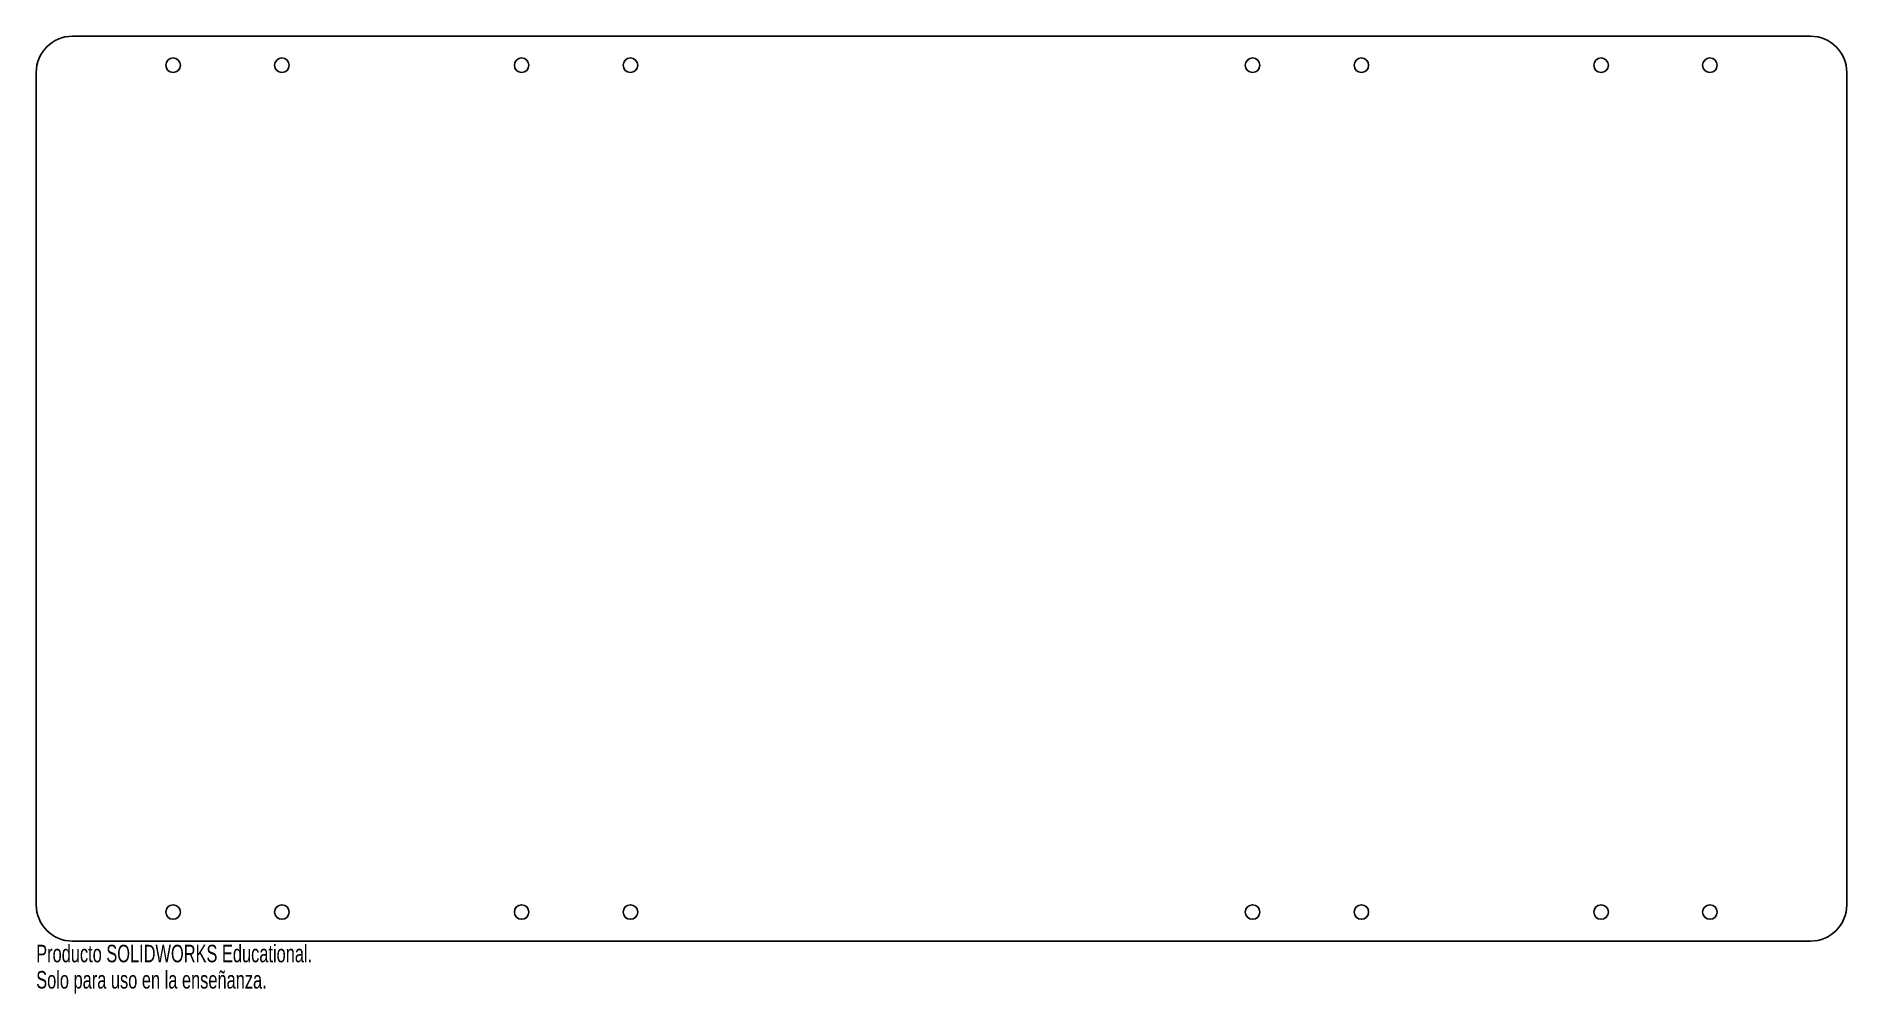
# Model space of a CAD drawing. Header units: millimetres. Extents: x -250 to 250, y -140 to 125.
import ezdxf

# ---------------------------------------------------------------- set-up
doc = ezdxf.new("R2010")
doc.units = ezdxf.units.MM
doc.styles.add('SLDTEXTSTYLE0', font='TXT', dxfattribs={"width": 0.7})

msp = doc.modelspace()

# ---------------------------------------------------------------- linework, layer by layer
at = {"color": 7, "linetype": 'Continuous', "lineweight": 25}
for p, q in [((240, 125), (-240, 125)), ((-250, 115), (-250, -115)), ((250, -115), (250, 115)), ((-240, -125), (240, -125))]:
    msp.add_line(p, q, dxfattribs=at)
for centre in [(-212.2, 116.98), (-182.15, 116.98), (-115.95, 116.98), (-85.9, 116.98), (85.9, 116.98), (115.95, 116.98), (182.15, 116.98), (212.2, 116.98), (-212.2, -116.98), (-182.15, -116.98), (-115.95, -116.98), (-85.9, -116.98), (85.9, -116.98), (115.95, -116.98), (182.15, -116.98), (212.2, -116.98)]:
    msp.add_circle(centre, 2, dxfattribs=at)
for centre, start, end in [((-240, 115), 90, 180), ((240, 115), 0, 90), ((-240, -115), 180, 270), ((240, -115), 270, 0)]:
    msp.add_arc(centre, 10, start, end, dxfattribs=at)

# ---------------------------------------------------------------- texts
at = {"color": 7, "linetype": 'Continuous', "char_height": 4.8336, "attachment_point": 1, "style": 'SLDTEXTSTYLE0'}
for s, insert in [('Producto SOLIDWORKS Educational.', (-250, -126.02)), ('Solo para uso en la enseñanza.', (-250, -133.27))]:
    msp.add_mtext(s, dxfattribs=dict(at, insert=insert))

doc.saveas('drawing.dxf')
